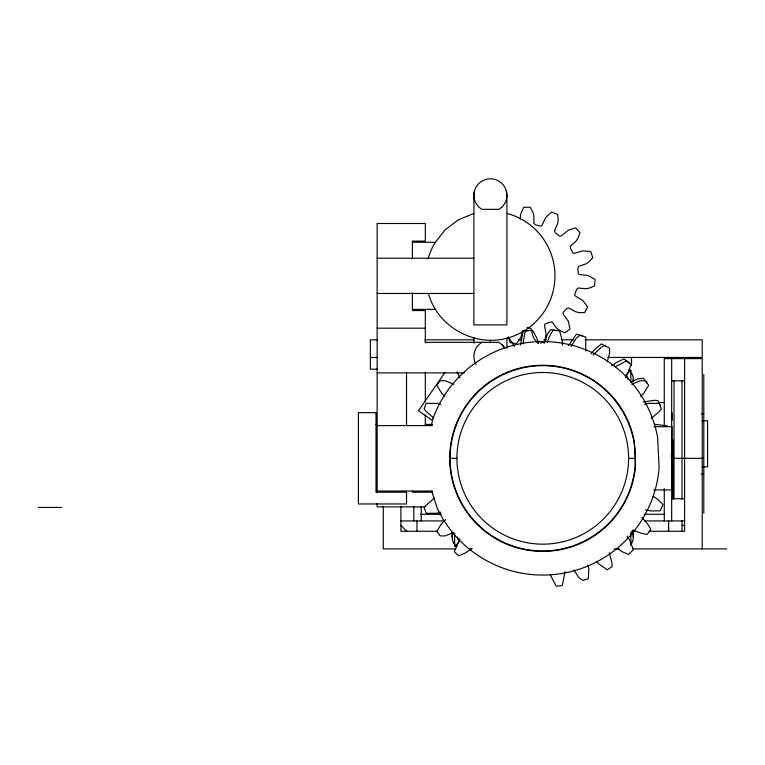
<?xml version="1.0" encoding="UTF-8"?>
<svg xmlns="http://www.w3.org/2000/svg" width="765" height="765" viewBox="0 0 765 765"><rect width="100%" height="100%" fill="white"/><g stroke="black" fill="none" stroke-linecap="round" stroke-linejoin="round"><path stroke-width="1.15" d="M520.353 219.029L520.487 214.611L523.709 207.277L530.25 207.277L532.956 212.364L533.865 215.778L533.865 223.409L535.653 224.862L540.721 226.163L541.983 225.35L545.818 217.394L551.737 211.991L557.714 214.64L558.125 220.387L557.58 223.868L554.482 230.848L555.524 232.904L559.77 236.261L561.118 236.06L568.013 230.341L575.615 227.817L579.994 232.675L578.015 238.097L576.102 241.052L570.422 246.167L570.537 248.462L572.88 252.938L574.333 253.33L582.806 250.824L590.781 251.58L592.837 257.786L588.849 261.955L585.904 263.887L578.656 266.287L577.833 268.439L578.187 273.468L579.354 274.425L588.122 275.524L595.122 279.426L594.51 285.928L589.184 288.147L585.703 288.74L578.101 288.013L576.485 289.658L574.687 294.659L575.366 296.007L582.93 300.578L587.74 306.995L584.527 312.684L578.761 312.541L575.347 311.661L568.701 307.922L566.549 308.754L563.078 312.598L563.155 313.908L568.232 321.137L570.059 328.94L564.838 332.861L559.607 330.413L556.834 328.242L552.254 322.142L549.949 322.046L544.957 324.111L544.47 325.393L546.105 334.19L544.584 342.06L540.339 343.026M523.078 343.839L524.742 333.416L525.947 330.805L532.536 330.327L536.81 337.967L538.598 343.552M520.458 344.996L523.203 331.111L529.246 330.423M565.048 571.637L562.304 585.531L556.26 586.21L550.245 574.821M474.463 191.03L473.898 195.295L473.898 324.924L506.918 324.924L506.918 195.295L506.353 191.03M431.393 425.598L432.818 419A116.749 116.749 0 0 1 657.613 437.398L659.114 467.845A116.749 116.749 0 0 1 437.217 508.247L431.69 491.034M522.457 330.652L521.003 337.116L516.452 343.714L510.035 342.471L508.343 336.963M607.257 361.931L609.542 353.353L609.542 348.065L604.407 345.378L601.395 347.205L593.2 354.912M547.262 342.433L548.696 337.967L552.971 330.327L559.559 330.805L562.227 340.368L562.485 344.986M544.202 343.322L547.549 333.989L550.551 329.648L556.308 330.356M459.937 538.818L454.295 551.804L458.876 555.801L465.407 552.923L471.862 548.562M625.569 377.814L631.211 364.829L626.631 360.831L615.203 366.779M571.139 346.373L575.911 338.646L579.975 335.175L585.732 337.069L585.732 351.087M444.914 372.488L418.436 410.757L432.187 420.281M568.424 345.675L576.399 334.152L582.213 335.873M630.867 544.192L631.766 543.026M591.001 353.889L593.841 350.246L601.481 343.896L606.234 346.688M457.011 546.44L454.63 546.44L459.507 541.553A6.225 6.225 0 0 1 457.69 537.154M626.803 374.267L630.867 370.203L628.486 370.203M445.67 519.588L441.615 523.509L436.825 531.331L440.162 535.902L445.278 535.902L453.75 532.383M640.649 396.26L643.881 393.124L648.672 385.302L645.335 380.731L640.229 380.731L631.747 384.25M481.826 342.338L478.737 344.709A16.505 16.505 0 0 0 476.117 364.637M434.367 498.072L425.837 505.474L424.135 507.778L426.191 513.286L436.844 513.286L439.913 512.56M612.402 365.584L616.112 362.734L623.982 358.871L629.126 363.021M651.13 418.57L659.669 411.168L661.371 408.854L659.306 403.346L648.663 403.346L644.57 404.312M630.829 381.955L638.115 378.771L643.422 378.235L647.085 383.064M643.078 401.988L654.199 400.315L657.718 400.525L660.415 405.66M473.898 213.454L458.13 219.928L444.752 230.189L434.501 243.557A64.566 64.566 0 0 0 428.046 259.125M428.476 293.588C437.417 326.559 474.262 347.195 507.119 338.197A64.566 64.566 0 0 0 507.119 213.473L506.918 213.454M412.392 242.295L435.467 242.295M377.145 258.216L473.898 258.216M377.145 293.464L473.898 293.464M412.392 309.385L435.467 309.385M377.145 328.185L425.321 328.185M377.413 339.823L370.365 339.823L370.365 369.199L377.413 369.199M424.728 339.823L474.071 339.823M518.603 339.823L521.845 339.823M543.819 339.823L546.2 339.823M561.376 339.823L573.597 339.823M585.139 339.823L702.213 339.823L702.213 357.446L607.965 357.446M425.321 342.338L499 342.338L502.079 344.709A16.505 16.505 0 0 1 504.709 348.123L502.079 344.709M370.365 357.446L377.413 357.446M611.493 365.201L613.846 365.201M377.145 372.89L464.412 372.89M671.67 380.836L684.589 380.836M658.426 402.505L664.269 402.505M701.505 413.731L703.8 413.731M702.92 420.779L707.568 420.779L707.568 466.832L702.92 466.832M376.017 424.422L377.145 424.422M425.321 424.422L432.368 424.422M377.145 425.598L432.34 425.598M654.123 426.688L672.043 426.688L672.043 489.944L653.606 489.944M450.107 458.321L456.925 458.321M628.581 458.321A85.823 85.823 0 0 0 499.841 383.992A85.823 85.823 0 0 0 499.841 532.65A85.823 85.823 0 0 0 628.581 458.321L635.39 458.321A92.641 92.641 0 0 0 496.428 378.092A92.641 92.641 0 0 0 496.428 538.55A92.641 92.641 0 0 0 635.39 458.321M671.813 458.321L703.695 458.321M701.505 473.889L703.8 473.889M377.145 491.034L432.416 491.034M432.368 492.211L412.392 492.211L412.392 491.034M671.67 498.732L684.589 498.732M424.938 506.899L377.145 506.899L377.145 503.504M38.25 507.444L61.745 507.444M420.578 514.3L441.3 514.3M644.197 514.3L664.489 514.3M400.908 520.936L444.781 520.936M644.331 520.936L684.589 520.936M682.007 525.402L684.589 525.402M437.647 531.283L400.908 531.283L400.908 506.277M632.454 531.283L634.826 531.283M649.045 531.283L684.589 531.283L684.589 358.622M455.739 548.907L383.284 548.907L383.284 506.334M469.672 548.907L472.043 548.907M614.161 548.907L619.373 548.907M633.21 548.907L726.75 548.907M527.028 327.506L531.111 328.577L532.803 336.026L534.448 339.144L538.216 343.514M654.419 424.259L667.195 425.876M645.364 509.901L651.091 510.944L660.272 510.829L662.939 504.632L658.082 499.66L653.253 496.313M440.927 404.312L436.844 403.346L426.191 403.346L424.135 408.854L425.837 411.168L433.545 417.939M453.75 384.25L445.278 380.731L440.162 380.731L436.825 385.302L441.615 393.124L444.857 396.26M632.846 530.241L641.596 533.387L647.295 534.448L650.843 529.323L647.85 524.36L641.816 517.274M617.259 548.333L622.098 551.68L628.457 554.462L633.315 549.786L630.197 541.151L627.195 536.16M507.97 337.26L509.595 338.646L514.367 346.373M400.908 525.402L406.779 531.283M596.461 561.443L598.565 563.786L607.324 569.839L612.153 566.492L612.067 563.614L609.265 552.674M630.867 372.44L631.766 373.607M453.741 543.026L454.63 544.192M573.798 569.868L578.761 577.575L582.968 580.492L588.314 578.627L588.821 569.476L587.941 565.048M459.937 377.814L457.021 371.838M671.288 454.018L671.402 458.541M703.8 374.487L703.8 513.124M702.213 548.907L702.213 358.622L664.269 358.622L664.269 426.009M682.007 380.444L682.007 499.268M682.007 520.439L682.007 531.283M674.022 380.482L674.022 499.124M672.846 440.105L672.846 498.99M672.081 412.794L672.081 420.31M671.67 358.622L671.67 520.936M664.269 488.72L664.269 520.936M633.334 379.478L633.334 381.869M633.334 529.992L633.334 537.154M631.517 357.446L631.517 365.201M630.867 370.203L630.867 382.108M630.867 532.144L630.867 545.244M506.918 338.226L506.918 348.438M490.413 340.406L490.413 342.777M473.898 337.384L473.898 343.322M454.63 533.339L454.63 546.44M452.163 532.421L452.163 537.154M440.152 511.976L440.152 514.3M425.321 342.825L425.321 310.561L412.392 310.561L412.392 292.909M425.321 372.23L425.321 401.874M425.321 414.926L425.321 425.598M421.238 506.401L421.238 520.936M416.944 520.936L416.944 531.283M413.836 506.621L413.836 520.936M412.392 258.771L412.392 241.118L425.321 241.118L425.321 223.495L377.145 223.495L377.145 492.211M406.521 372.89L406.521 425.598M630.59 371.924A11.752 11.752 0 0 1 633.162 381.525M625.99 375.08A6.225 6.225 0 0 1 627.816 379.478M631.766 531.283A11.752 11.752 0 0 1 630.59 544.709M454.917 544.709A11.752 11.752 0 0 1 452.564 534.113M502.079 206.971L499 209.342L481.826 209.342L478.737 206.971A16.505 16.505 0 0 1 478.737 183.629A16.505 16.505 0 0 1 502.079 183.629A16.505 16.505 0 0 1 502.079 206.971M376.017 412.67L358.393 412.67L358.393 503.963L406.521 503.963L406.521 492.211L376.017 492.211L376.017 412.67M635.514 465.914L634.319 441.644A93.081 93.081 0 0 0 488.94 382.376A93.081 93.081 0 0 0 496.667 539.182A93.081 93.081 0 0 0 635.514 465.914M668.553 531.283L668.553 520.936L668.514 531.283"/></g></svg>
